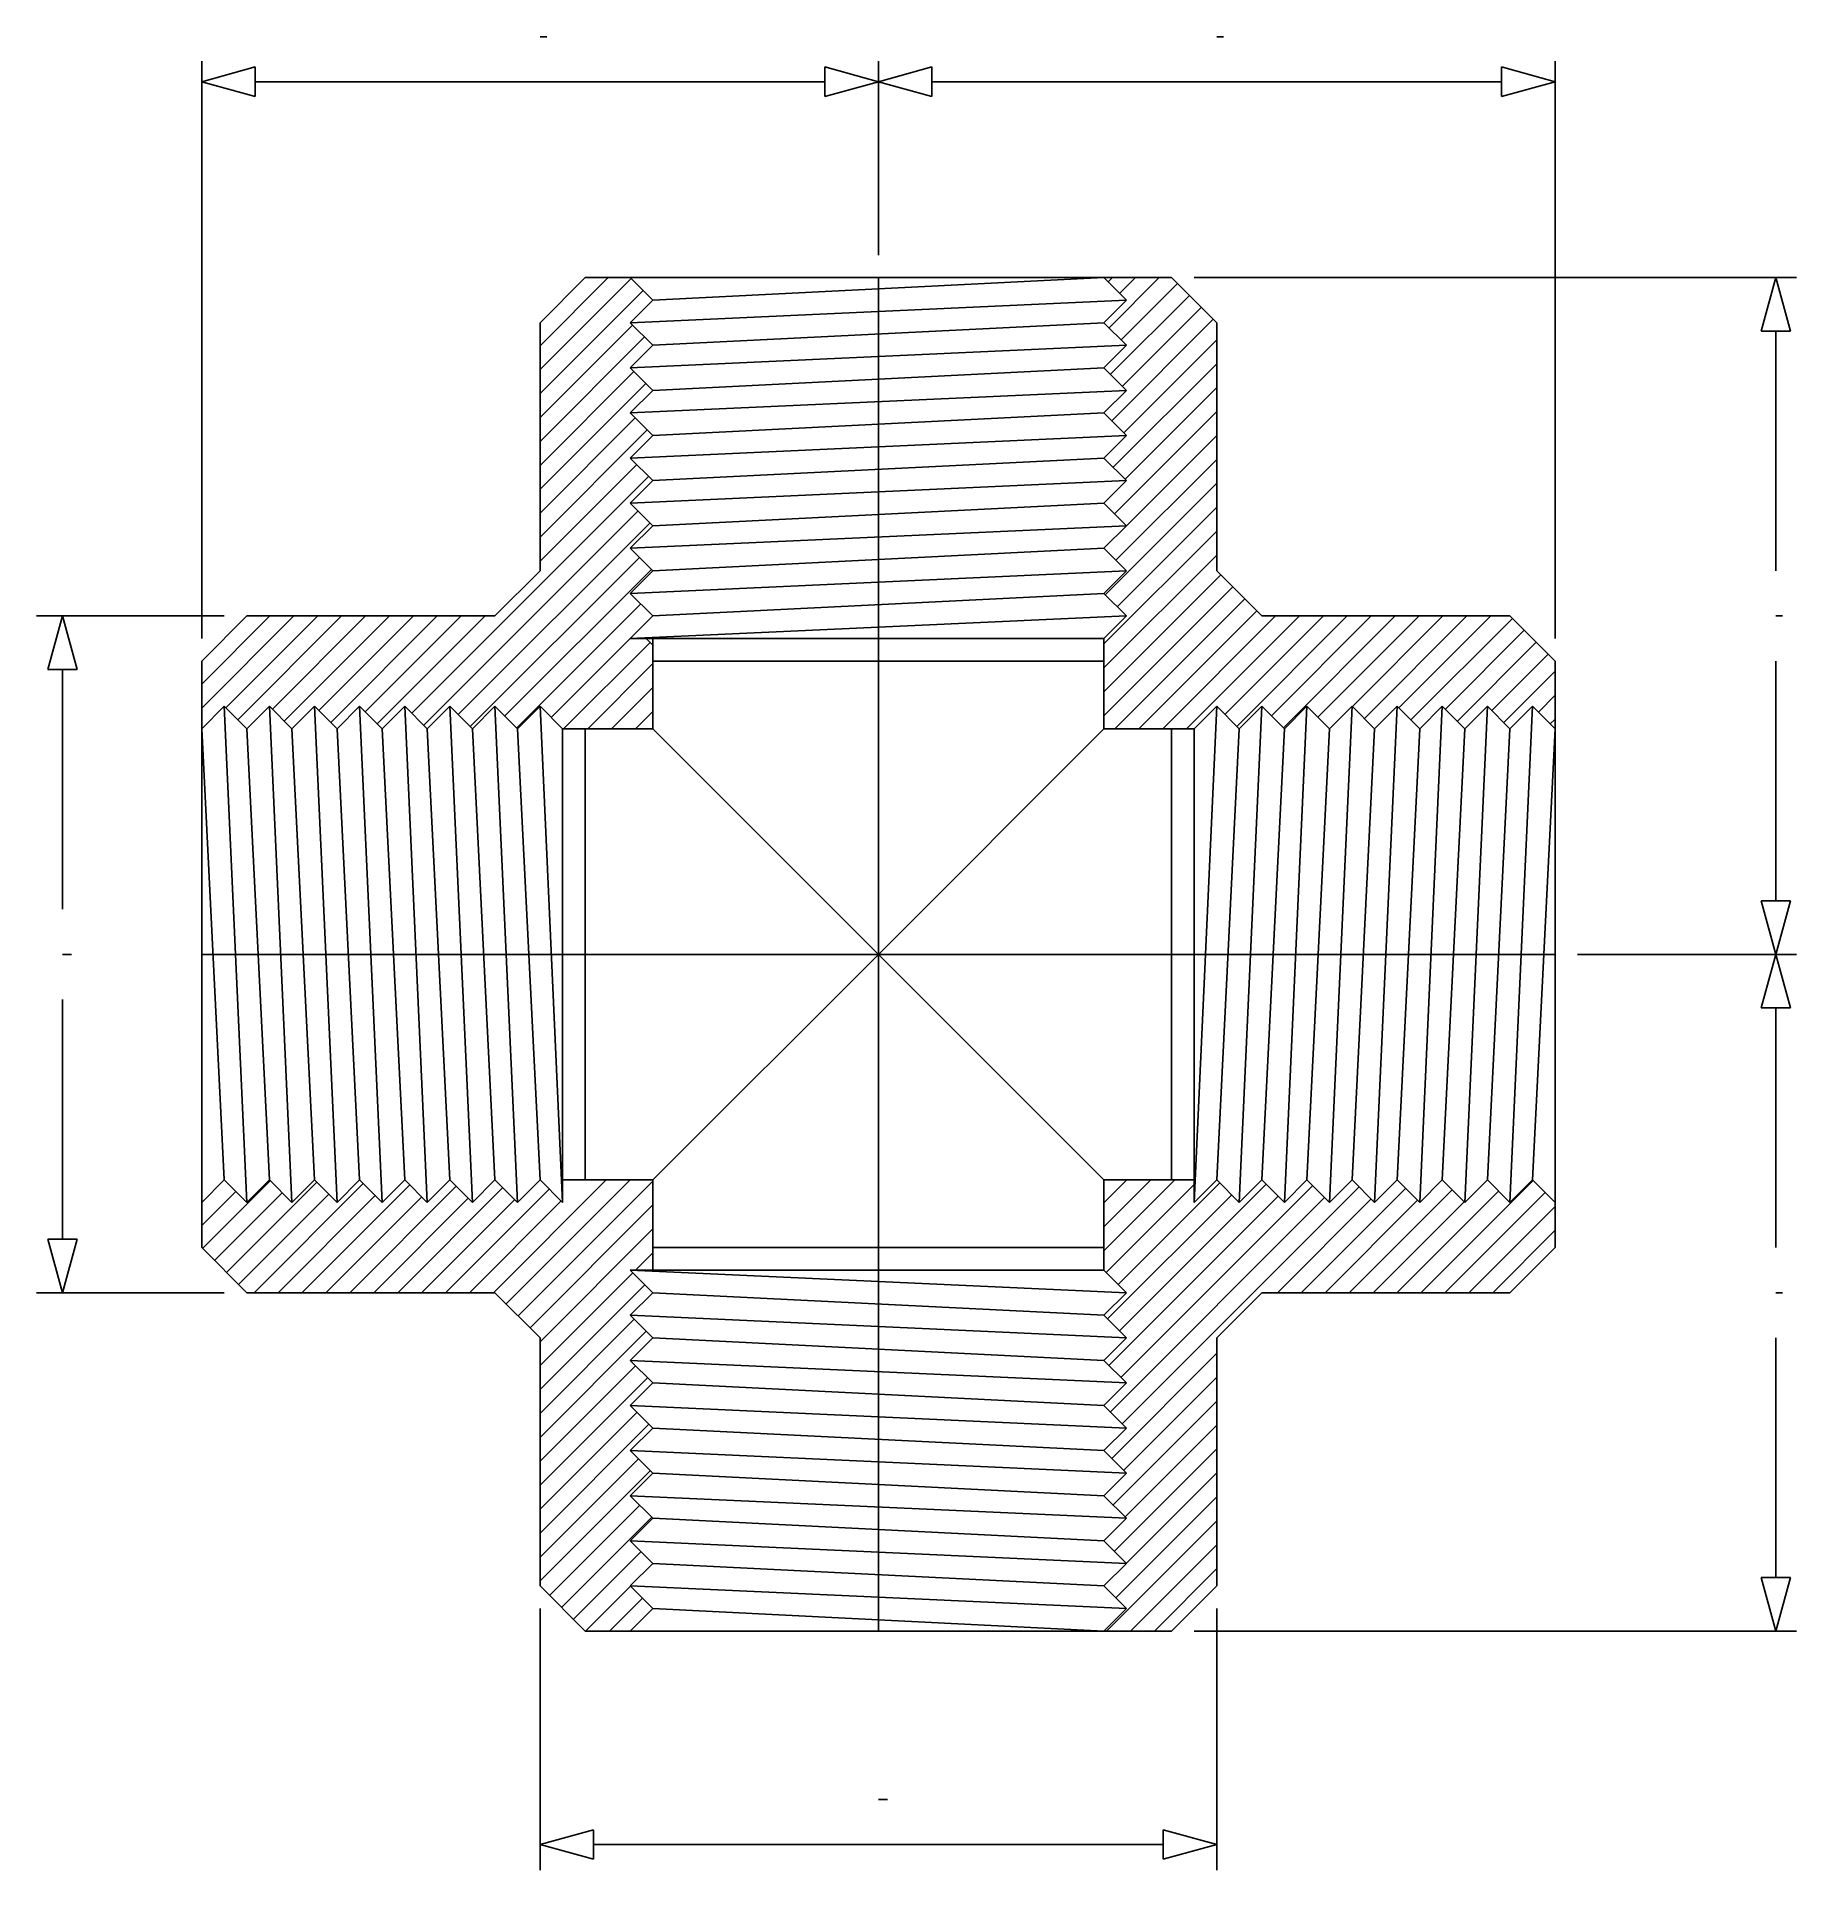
# Model space of a CAD drawing. Extents: x 510 to 1290, y 187 to 1000.
import ezdxf

# ---------------------------------------------------------------- set-up
doc = ezdxf.new("R2010")
doc.units = 0
doc.header["$MEASUREMENT"] = 0
doc.layers.get('0').update_dxf_attribs({"linetype": 'CONTINUOUS'})
doc.layers.add('1', color=7, linetype='CONTINUOUS')

msp = doc.modelspace()

# ---------------------------------------------------------------- linework, layer by layer
at = {"color": 4, "linetype": 'Continuous'}
for p, q in [((733.54, 852.57), (774.34, 893.37)), ((733.54, 863.18), (763.73, 893.37)), ((733.54, 841.97), (779.25, 887.67)), ((987.26, 893.37), (985.4, 891.51)), ((985.8, 871.11), (1008.06, 893.37)), ((990.5, 886.41), (997.45, 893.37)), ((991.1, 865.81), (1016.1, 890.81)), ((986.41, 850.5), (1021.41, 885.5)), ((991.71, 845.2), (1026.71, 880.2)), ((733.54, 831.36), (774.55, 872.36)), ((987.01, 829.9), (1032.01, 874.9)), ((733.54, 820.75), (779.85, 867.06)), ((992.32, 824.59), (1033.54, 865.82)), ((987.62, 809.29), (1033.54, 855.21)), ((733.54, 810.15), (775.16, 851.76)), ((733.54, 799.54), (780.46, 846.45)), ((992.92, 803.99), (1033.54, 844.61)), ((733.54, 788.93), (775.76, 831.15)), ((988.23, 788.68), (1033.54, 834)), ((733.54, 778.33), (781.07, 825.85)), ((993.53, 783.38), (1033.54, 823.39)), ((676.67, 700.24), (781.67, 805.24)), ((733.54, 767.72), (776.37, 810.54)), ((988.83, 768.08), (1033.54, 812.79)), ((984.14, 752.77), (1033.54, 802.18)), ((681.98, 694.94), (776.98, 789.94)), ((989.44, 747.47), (1033.54, 791.57)), ((697.28, 699.63), (782.28, 784.63)), ((983.54, 730.97), (1033.54, 780.97)), ((702.58, 694.33), (777.58, 769.33)), ((983.54, 720.36), (1033.54, 770.36)), ((717.88, 699.03), (782.88, 764.03)), ((983.54, 709.75), (1035.35, 761.56)), ((983.54, 699.15), (1040.65, 756.26)), ((723.19, 693.72), (778.19, 748.72)), ((988.37, 693.37), (1045.96, 750.95)), ((583.54, 713.18), (613.73, 743.37)), ((583.54, 702.57), (624.34, 743.37)), ((583.54, 713.18), (613.73, 743.37)), ((594.25, 702.67), (634.95, 743.37)), ((599.55, 697.36), (645.55, 743.37)), ((614.85, 702.06), (656.16, 743.37)), ((620.16, 696.76), (666.77, 743.37)), ((635.46, 701.45), (677.37, 743.37)), ((640.76, 696.15), (687.98, 743.37)), ((656.07, 700.85), (698.59, 743.37)), ((661.37, 695.54), (709.19, 743.37)), ((738.49, 698.42), (783.49, 743.42)), ((998.98, 693.37), (1051.26, 745.65)), ((1009.58, 693.37), (1059.58, 743.37)), ((1020.19, 693.37), (1070.19, 743.37)), ((1020.19, 693.37), (1070.19, 743.37)), ((1037.17, 699.74), (1080.8, 743.37)), ((1042.47, 694.44), (1091.4, 743.37)), ((1057.78, 699.14), (1102.01, 743.37)), ((1057.78, 699.14), (1102.01, 743.37)), ((1063.08, 693.83), (1112.62, 743.37)), ((1078.38, 698.53), (1123.22, 743.37)), ((1093.69, 703.23), (1133.83, 743.37)), ((1093.69, 703.23), (1133.83, 743.37)), ((1098.99, 697.92), (1144.44, 743.37)), ((1114.29, 702.62), (1155.04, 743.37)), ((1119.6, 697.32), (1164.6, 742.32)), ((1119.6, 697.32), (1164.6, 742.32)), ((743.54, 692.87), (782.33, 731.66)), ((1134.9, 702.01), (1169.9, 737.01)), ((1140.2, 696.71), (1175.2, 731.71)), ((1155.51, 701.41), (1180.51, 726.41)), ((754.65, 693.37), (783.54, 722.26)), ((1160.81, 696.1), (1183.54, 718.84)), ((765.26, 693.37), (783.54, 711.65)), ((1176.11, 700.8), (1183.54, 708.23)), ((775.87, 693.37), (783.54, 701.05)), ((1181.42, 695.5), (1183.54, 697.62)), ((583.54, 473.18), (598.64, 488.27)), ((583.54, 473.18), (598.64, 488.27)), ((583.94, 462.97), (613.94, 492.97)), ((594.55, 452.36), (634.55, 492.36)), ((606.77, 443.37), (655.16, 491.76)), ((627.98, 443.37), (675.76, 491.15)), ((649.19, 443.37), (696.37, 490.54)), ((670.41, 443.37), (716.98, 489.94)), ((691.62, 443.37), (737.58, 489.33)), ((712.83, 443.37), (762.83, 493.37)), ((718.49, 438.42), (773.44, 493.37)), ((723.79, 433.12), (783.54, 492.87)), ((983.54, 483.18), (993.73, 493.37)), ((983.54, 472.57), (1004.34, 493.37)), ((983.54, 483.18), (993.73, 493.37)), ((983.54, 461.97), (1014.95, 493.37)), ((984.55, 452.36), (1023.54, 491.36)), ((989.85, 447.06), (1034.85, 492.06)), ((990.46, 426.45), (1055.46, 491.45)), ((991.07, 405.85), (1076.07, 490.85)), ((991.67, 385.24), (1096.67, 490.24)), ((1071.01, 443.37), (1117.28, 489.63)), ((1092.23, 443.37), (1137.88, 489.03)), ((1113.44, 443.37), (1158.49, 488.42)), ((1124.05, 443.37), (1173.79, 493.12)), ((1134.65, 443.37), (1179.1, 487.81)), ((589.25, 457.67), (619.25, 487.67)), ((599.85, 447.06), (639.85, 487.06)), ((617.37, 443.37), (660.46, 486.45)), ((638.59, 443.37), (681.07, 485.85)), ((659.8, 443.37), (701.67, 485.24)), ((681.01, 443.37), (722.28, 484.63)), ((702.23, 443.37), (742.88, 484.03)), ((729.1, 427.81), (783.54, 482.26)), ((743.49, 484.63), (743.54, 484.69)), ((985.16, 431.76), (1040.16, 486.76)), ((985.76, 411.15), (1060.76, 486.15)), ((986.37, 390.54), (1081.37, 485.54)), ((1060.41, 443.37), (1101.98, 484.94)), ((1081.62, 443.37), (1122.58, 484.33)), ((1102.83, 443.37), (1143.19, 483.72)), ((1145.26, 443.37), (1183.54, 481.65)), ((733.54, 421.65), (783.54, 471.65)), ((1155.87, 443.37), (1183.54, 471.05)), ((775.76, 453.27), (783.54, 461.05)), ((733.54, 411.05), (774.7, 452.21)), ((733.54, 400.44), (780.01, 446.9)), ((733.54, 389.83), (775.31, 431.6)), ((733.54, 379.23), (780.61, 426.3)), ((986.98, 369.94), (1033.54, 416.51)), ((733.54, 368.62), (775.92, 410.99)), ((733.54, 358.01), (781.22, 405.69)), ((992.28, 364.63), (1033.54, 405.9)), ((733.54, 347.41), (776.52, 390.39)), ((987.58, 349.33), (1033.54, 395.29)), ((733.54, 336.8), (781.83, 385.08)), ((992.88, 344.03), (1033.54, 384.69)), ((988.19, 328.72), (1033.54, 374.08)), ((733.54, 326.19), (777.13, 369.78)), ((733.54, 315.59), (782.43, 364.48)), ((993.49, 323.42), (1033.54, 363.47)), ((988.79, 308.12), (1033.54, 352.87)), ((737.74, 309.17), (777.74, 349.17)), ((743.04, 303.87), (783.04, 343.87)), ((984.65, 293.37), (1033.54, 342.26)), ((748.34, 298.57), (778.34, 328.57)), ((995.26, 293.37), (1033.54, 331.65)), ((1005.87, 293.37), (1033.54, 321.05)), ((753.65, 293.26), (773.65, 313.26)), ((764.36, 293.37), (778.95, 307.96))]:
    msp.add_line(p, q, dxfattribs=at)
at = {"layer": '1', "color": 5, "linetype": 'Continuous'}
for p, q in [((733.54, 1000.18), (736.54, 1000.18)), ((1033.54, 1000.18), (1036.54, 1000.18)), ((1281.41, 743.37), (1284.41, 743.37)), ((521.81, 593.37), (525.81, 593.37)), ((1281.41, 443.37), (1284.41, 443.37)), ((883.54, 218.75), (887.54, 218.75))]:
    msp.add_line(p, q, dxfattribs=at)
at = {"layer": '1', "color": 3, "linetype": 'Continuous'}
for p, q in [((583.54, 733.37), (583.54, 989.26)), ((583.54, 980.18), (607.26, 986.74)), ((607.26, 986.74), (607.26, 973.62)), ((883.54, 980.18), (859.83, 986.74)), ((859.83, 973.62), (859.83, 986.74)), ((883.54, 903.37), (883.54, 989.26)), ((883.54, 980.18), (907.26, 986.74)), ((907.26, 973.62), (907.26, 986.74)), ((1183.54, 980.18), (1159.83, 986.74)), ((1159.83, 986.74), (1159.83, 973.62)), ((1183.54, 733.37), (1183.54, 989.26)), ((583.54, 980.18), (607.26, 973.62)), ((859.83, 980.18), (607.26, 980.18)), ((883.54, 980.18), (859.83, 973.62)), ((883.54, 980.18), (907.26, 973.62)), ((907.26, 980.18), (1159.83, 980.18)), ((1183.54, 980.18), (1159.83, 973.62)), ((1023.54, 893.37), (1290.49, 893.37)), ((1281.41, 893.37), (1274.85, 869.66)), ((1281.41, 893.37), (1287.96, 869.66)), ((1287.96, 869.66), (1274.85, 869.66)), ((1281.41, 763.37), (1281.41, 869.66)), ((510.36, 743.37), (593.54, 743.37)), ((521.81, 743.37), (515.26, 719.66)), ((521.81, 743.37), (528.37, 719.66)), ((515.26, 719.66), (528.37, 719.66)), ((521.81, 613.37), (521.81, 719.66)), ((1281.41, 617.08), (1281.41, 723.37)), ((1281.41, 593.37), (1274.85, 617.08)), ((1274.85, 617.08), (1287.96, 617.08)), ((1281.41, 593.37), (1287.96, 617.08)), ((1193.54, 593.37), (1290.49, 593.37)), ((1281.41, 593.37), (1274.85, 569.66)), ((1281.41, 593.37), (1287.96, 569.66)), ((521.81, 467.08), (521.81, 573.37)), ((1274.85, 569.66), (1287.96, 569.66)), ((1281.41, 569.66), (1281.41, 463.37)), ((521.81, 443.37), (515.26, 467.08)), ((528.37, 467.08), (515.26, 467.08)), ((521.81, 443.37), (528.37, 467.08)), ((510.36, 443.37), (593.54, 443.37)), ((1281.41, 423.37), (1281.41, 317.08)), ((1281.41, 293.37), (1274.85, 317.08)), ((1287.96, 317.08), (1274.85, 317.08)), ((1281.41, 293.37), (1287.96, 317.08)), ((733.54, 187.3), (733.54, 303.37)), ((1033.54, 187.3), (1033.54, 303.37)), ((1023.54, 293.37), (1290.49, 293.37)), ((733.54, 198.75), (757.26, 205.31)), ((757.26, 192.19), (757.26, 205.31)), ((1033.54, 198.75), (1009.83, 205.31)), ((1009.83, 205.31), (1009.83, 192.19)), ((733.54, 198.75), (757.26, 192.19)), ((1009.83, 198.75), (757.26, 198.75)), ((1033.54, 198.75), (1009.83, 192.19))]:
    msp.add_line(p, q, dxfattribs=at)
at = {"layer": '1', "color": 7, "linetype": 'Continuous'}
for p, q in [((733.54, 873.37), (753.54, 893.37)), ((753.54, 893.37), (1013.54, 893.37)), ((773.54, 893.37), (783.54, 883.37)), ((983.54, 893.37), (783.54, 883.37)), ((983.54, 893.37), (993.54, 883.37)), ((1013.54, 893.37), (1033.54, 873.37)), ((783.54, 883.37), (773.54, 873.37)), ((993.54, 883.37), (983.54, 873.37)), ((733.54, 873.37), (733.54, 763.37)), ((773.54, 873.37), (783.54, 863.37)), ((783.54, 863.37), (983.54, 873.37)), ((983.54, 873.37), (993.54, 863.37)), ((1033.54, 873.37), (1033.54, 763.37)), ((783.54, 863.37), (773.54, 853.37)), ((993.54, 863.37), (983.54, 853.37)), ((773.54, 853.37), (783.54, 843.37)), ((983.54, 853.37), (783.54, 843.37)), ((983.54, 853.37), (993.54, 843.37)), ((783.54, 843.37), (773.54, 833.37)), ((993.54, 843.37), (983.54, 833.37)), ((773.54, 833.37), (783.54, 823.37)), ((783.54, 823.37), (983.54, 833.37)), ((983.54, 833.37), (993.54, 823.37)), ((783.54, 823.37), (773.54, 813.37)), ((993.54, 823.37), (983.54, 813.37)), ((773.54, 813.37), (783.54, 803.37)), ((983.54, 813.37), (783.54, 803.37)), ((983.54, 813.37), (993.54, 803.37)), ((783.54, 803.37), (773.54, 793.37)), ((993.54, 803.37), (983.54, 793.37)), ((773.54, 793.37), (783.54, 783.37)), ((783.54, 783.37), (983.54, 793.37)), ((983.54, 793.37), (993.54, 783.37)), ((783.54, 783.37), (773.54, 773.37)), ((993.54, 783.37), (983.54, 773.37)), ((773.54, 773.37), (783.54, 763.37)), ((983.54, 773.37), (783.54, 763.37)), ((983.54, 773.37), (993.54, 763.37)), ((733.54, 763.37), (713.54, 743.37)), ((783.54, 763.37), (773.54, 753.37)), ((993.54, 763.37), (983.54, 753.37)), ((1033.54, 763.37), (1053.54, 743.37)), ((773.54, 753.37), (783.54, 743.37)), ((783.54, 743.37), (983.54, 753.37)), ((983.54, 753.37), (993.54, 743.37)), ((603.54, 743.37), (583.54, 723.37)), ((713.54, 743.37), (603.54, 743.37)), ((783.54, 743.37), (773.54, 733.37)), ((993.54, 743.37), (983.54, 733.37)), ((1053.54, 743.37), (1163.54, 743.37)), ((1163.54, 743.37), (1183.54, 723.37)), ((983.54, 733.37), (773.54, 733.37)), ((783.54, 730.44), (780.62, 733.37)), ((783.54, 733.37), (783.54, 693.37)), ((983.54, 693.37), (983.54, 733.37)), ((583.54, 463.37), (583.54, 723.37)), ((783.54, 723.37), (983.54, 723.37)), ((1183.54, 463.37), (1183.54, 723.37)), ((583.54, 693.37), (593.54, 703.37)), ((593.54, 703.37), (603.54, 693.37)), ((603.54, 693.37), (613.54, 703.37)), ((613.54, 703.37), (623.54, 693.37)), ((623.54, 693.37), (633.54, 703.37)), ((633.54, 703.37), (643.54, 693.37)), ((643.54, 693.37), (653.54, 703.37)), ((653.54, 703.37), (663.54, 693.37)), ((663.54, 693.37), (673.54, 703.37)), ((673.54, 703.37), (683.54, 693.37)), ((683.54, 693.37), (693.54, 703.37)), ((693.54, 703.37), (703.54, 693.37)), ((703.54, 693.37), (713.54, 703.37)), ((713.54, 703.37), (723.54, 693.37)), ((723.54, 693.37), (733.54, 703.37)), ((733.54, 703.37), (743.54, 693.37)), ((1033.54, 703.37), (1023.54, 693.37)), ((1043.54, 693.37), (1033.54, 703.37)), ((1053.54, 703.37), (1043.54, 693.37)), ((1063.54, 693.37), (1053.54, 703.37)), ((1073.54, 703.37), (1063.54, 693.37)), ((1083.54, 693.37), (1073.54, 703.37)), ((1093.54, 703.37), (1083.54, 693.37)), ((1103.54, 693.37), (1093.54, 703.37)), ((1113.54, 703.37), (1103.54, 693.37)), ((1123.54, 693.37), (1113.54, 703.37)), ((1133.54, 703.37), (1123.54, 693.37)), ((1143.54, 693.37), (1133.54, 703.37)), ((1153.54, 703.37), (1143.54, 693.37)), ((1163.54, 693.37), (1153.54, 703.37)), ((1173.54, 703.37), (1163.54, 693.37)), ((1183.54, 693.37), (1173.54, 703.37)), ((583.54, 693.37), (593.54, 493.37)), ((613.54, 493.37), (603.54, 693.37)), ((623.54, 693.37), (633.54, 493.37)), ((653.54, 493.37), (643.54, 693.37)), ((663.54, 693.37), (673.54, 493.37)), ((693.54, 493.37), (683.54, 693.37)), ((703.54, 693.37), (713.54, 493.37)), ((733.54, 493.37), (723.54, 693.37)), ((743.54, 693.37), (743.54, 483.37)), ((783.54, 693.37), (743.54, 693.37)), ((753.54, 493.37), (753.54, 693.37)), ((783.54, 693.37), (883.54, 593.37)), ((883.54, 593.37), (983.54, 693.37)), ((983.54, 693.37), (1023.54, 693.37)), ((1013.54, 693.37), (1023.54, 693.37)), ((1013.54, 493.37), (1013.54, 693.37)), ((1023.54, 693.37), (1023.54, 483.37)), ((1033.54, 493.37), (1043.54, 693.37)), ((1063.54, 693.37), (1053.54, 493.37)), ((1073.54, 493.37), (1083.54, 693.37)), ((1103.54, 693.37), (1093.54, 493.37)), ((1113.54, 493.37), (1123.54, 693.37)), ((1143.54, 693.37), (1133.54, 493.37)), ((1153.54, 493.37), (1163.54, 693.37)), ((1183.54, 693.37), (1173.54, 493.37)), ((783.54, 493.37), (883.54, 593.37)), ((883.54, 593.37), (983.54, 493.37)), ((583.54, 483.37), (593.54, 493.37)), ((593.54, 493.37), (603.54, 483.37)), ((603.54, 483.37), (613.54, 493.37)), ((613.54, 493.37), (623.54, 483.37)), ((623.54, 483.37), (633.54, 493.37)), ((633.54, 493.37), (643.54, 483.37)), ((643.54, 483.37), (653.54, 493.37)), ((653.54, 493.37), (663.54, 483.37)), ((663.54, 483.37), (673.54, 493.37)), ((673.54, 493.37), (683.54, 483.37)), ((683.54, 483.37), (693.54, 493.37)), ((693.54, 493.37), (703.54, 483.37)), ((703.54, 483.37), (713.54, 493.37)), ((713.54, 493.37), (723.54, 483.37)), ((723.54, 483.37), (733.54, 493.37)), ((733.54, 493.37), (743.54, 483.37)), ((783.54, 493.37), (743.54, 493.37)), ((783.54, 453.37), (783.54, 493.37)), ((983.54, 493.37), (1023.54, 493.37)), ((983.54, 493.37), (983.54, 453.37)), ((1033.54, 493.37), (1023.54, 483.37)), ((1043.54, 483.37), (1033.54, 493.37)), ((1053.54, 493.37), (1043.54, 483.37)), ((1063.54, 483.37), (1053.54, 493.37)), ((1073.54, 493.37), (1063.54, 483.37)), ((1083.54, 483.37), (1073.54, 493.37)), ((1093.54, 493.37), (1083.54, 483.37)), ((1103.54, 483.37), (1093.54, 493.37)), ((1113.54, 493.37), (1103.54, 483.37)), ((1123.54, 483.37), (1113.54, 493.37)), ((1133.54, 493.37), (1123.54, 483.37)), ((1143.54, 483.37), (1133.54, 493.37)), ((1153.54, 493.37), (1143.54, 483.37)), ((1163.54, 483.37), (1153.54, 493.37)), ((1173.54, 493.37), (1163.54, 483.37)), ((1183.54, 483.37), (1173.54, 493.37)), ((603.54, 443.37), (583.54, 463.37)), ((783.54, 463.37), (983.54, 463.37)), ((1163.54, 443.37), (1183.54, 463.37)), ((983.54, 453.37), (773.54, 453.37)), ((783.54, 443.37), (773.54, 453.37)), ((993.54, 443.37), (983.54, 453.37)), ((713.54, 443.37), (603.54, 443.37)), ((733.54, 423.37), (713.54, 443.37)), ((773.54, 433.37), (783.54, 443.37)), ((783.54, 443.37), (983.54, 433.37)), ((983.54, 433.37), (993.54, 443.37)), ((1033.54, 423.37), (1053.54, 443.37)), ((1053.54, 443.37), (1163.54, 443.37)), ((783.54, 423.37), (773.54, 433.37)), ((993.54, 423.37), (983.54, 433.37)), ((733.54, 313.37), (733.54, 423.37)), ((773.54, 413.37), (783.54, 423.37)), ((983.54, 413.37), (783.54, 423.37)), ((983.54, 413.37), (993.54, 423.37)), ((1033.54, 313.37), (1033.54, 423.37)), ((783.54, 403.37), (773.54, 413.37)), ((993.54, 403.37), (983.54, 413.37)), ((773.54, 393.37), (783.54, 403.37)), ((783.54, 403.37), (983.54, 393.37)), ((983.54, 393.37), (993.54, 403.37)), ((783.54, 383.37), (773.54, 393.37)), ((993.54, 383.37), (983.54, 393.37)), ((773.54, 373.37), (783.54, 383.37)), ((983.54, 373.37), (783.54, 383.37)), ((983.54, 373.37), (993.54, 383.37)), ((783.54, 363.37), (773.54, 373.37)), ((993.54, 363.37), (983.54, 373.37)), ((773.54, 353.37), (783.54, 363.37)), ((783.54, 363.37), (983.54, 353.37)), ((983.54, 353.37), (993.54, 363.37)), ((783.54, 343.37), (773.54, 353.37)), ((993.54, 343.37), (983.54, 353.37)), ((773.54, 333.37), (783.54, 343.37)), ((983.54, 333.37), (783.54, 343.37)), ((983.54, 333.37), (993.54, 343.37)), ((783.54, 323.37), (773.54, 333.37)), ((993.54, 323.37), (983.54, 333.37)), ((773.54, 313.37), (783.54, 323.37)), ((783.54, 323.37), (983.54, 313.37)), ((983.54, 313.37), (993.54, 323.37)), ((733.54, 313.37), (753.54, 293.37)), ((783.54, 303.37), (773.54, 313.37)), ((993.54, 303.37), (983.54, 313.37)), ((1013.54, 293.37), (1033.54, 313.37)), ((773.54, 293.37), (783.54, 303.37)), ((983.54, 293.37), (783.54, 303.37)), ((983.54, 293.37), (993.54, 303.37)), ((753.54, 293.37), (1013.54, 293.37))]:
    msp.add_line(p, q, dxfattribs=at)
at = {"layer": '1', "color": 4, "linetype": 'Continuous'}
for p, q in [((883.54, 293.37), (883.54, 893.37)), ((773.54, 873.37), (993.54, 883.37)), ((773.54, 853.37), (993.54, 863.37)), ((773.54, 833.37), (993.54, 843.37)), ((773.54, 813.37), (993.54, 823.37)), ((773.54, 793.37), (993.54, 803.37)), ((773.54, 773.37), (993.54, 783.37)), ((773.54, 753.37), (993.54, 763.37)), ((773.54, 733.37), (993.54, 743.37)), ((603.54, 483.37), (593.54, 703.37)), ((623.54, 483.37), (613.54, 703.37)), ((643.54, 483.37), (633.54, 703.37)), ((663.54, 483.37), (653.54, 703.37)), ((683.54, 483.37), (673.54, 703.37)), ((703.54, 483.37), (693.54, 703.37)), ((723.54, 483.37), (713.54, 703.37)), ((743.54, 483.37), (733.54, 703.37)), ((1023.54, 483.37), (1033.54, 703.37)), ((1043.54, 483.37), (1053.54, 703.37)), ((1063.54, 483.37), (1073.54, 703.37)), ((1083.54, 483.37), (1093.54, 703.37)), ((1103.54, 483.37), (1113.54, 703.37)), ((1123.54, 483.37), (1133.54, 703.37)), ((1143.54, 483.37), (1153.54, 703.37)), ((1163.54, 483.37), (1173.54, 703.37)), ((583.54, 593.37), (1183.54, 593.37)), ((773.54, 453.37), (993.54, 443.37)), ((773.54, 433.37), (993.54, 423.37)), ((773.54, 413.37), (993.54, 403.37)), ((773.54, 393.37), (993.54, 383.37)), ((773.54, 373.37), (993.54, 363.37)), ((773.54, 353.37), (993.54, 343.37)), ((773.54, 333.37), (993.54, 323.37)), ((773.54, 313.37), (993.54, 303.37))]:
    msp.add_line(p, q, dxfattribs=at)

doc.saveas('drawing.dxf')
